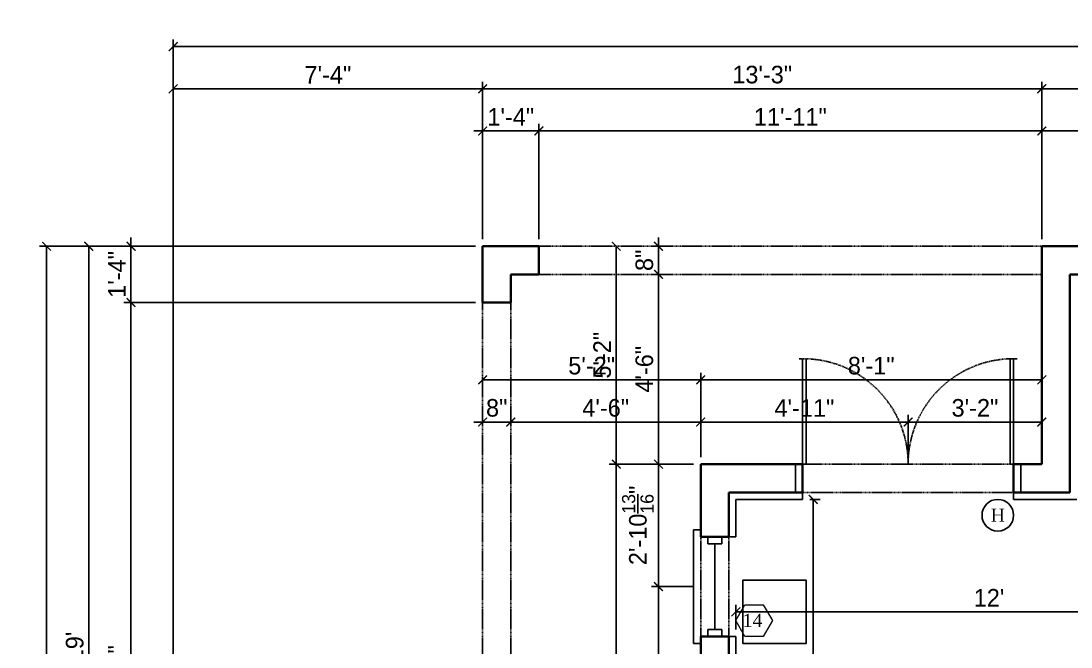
# Model space of a CAD drawing. Header units: inches. Extents: x 0 to 22102, y -19958 to 0.
# Drawn here: x 9681.1 to 9979.7, y -9721.2 to -9543.1 of the extents above; entities that cross this region are included whole.
import ezdxf
from ezdxf.enums import TextEntityAlignment as Align

# ---------------------------------------------------------------- set-up
doc = ezdxf.new("R2010")
doc.units = ezdxf.units.IN
doc.header["$MEASUREMENT"] = 0
doc.linetypes.add('HIDDEN', pattern=[0.375, 0.25, -0.125])
for name, color, linetype in [('DIM-EXT', 5, 'Continuous'), ('DIM-INT', 5, 'Continuous'), ('DOOR', 1, 'Continuous'), ('DOOR-EXT', 2, 'Continuous'), ('FURN', 8, 'Continuous'), ('HEADER-EXT', 5, 'HIDDEN'), ('ROOF', 3, 'Continuous'), ('WINDOW GLASS', 4, 'Continuous'), ('WINDOW JAMB', 2, 'Continuous'), ('WINDOW SILL', 1, 'Continuous')]:
    doc.layers.add(name, color=color, linetype=linetype)
doc.layers.add('WALL-EXT', color=6, linetype='Continuous', lineweight=35)
doc.layers.add('window', color=160, linetype='Continuous', lineweight=5)
doc.styles.add('ARCHITXT', font='BOOKOS.TTF', dxfattribs={"height": 0.078125})
doc.dimstyles.new('Ideal', dxfattribs={"dimscale": 0, "dimtxt": 5, "dimasz": 2.5, "dimexe": 2, "dimexo": 2, "dimgap": 1.5, "dimtad": 1, "dimdec": 4, "dimzin": 0, "dimdsep": 46, "dimlunit": 4, "dimtxsty": 'Standard', "dimblk": 'ARCHTICK', "dimcen": 2, "dimclrt": 1, "dimazin": 0, "dimtfac": 0.75, "dimtdec": 4, "dimtix": 1, "dimtofl": 0, "dimtmove": 2, "dimatfit": 3, "dimldrblk": 'OPEN30', "dimfxl": 1, "dimtolj": 1, "dimtzin": 0, "dimarcsym": 0})

# ---------------------------------------------------------------- blocks, each defined once
blk = doc.blocks.new('B-DD860')
for p, q in [((14, 4), (14, 34.02)), ((15, 4), (15, 34.01)), ((73, 4), (73, 34.01)), ((74, 4), (74, 34.02)), ((14, 4), (15, 4)), ((14, 4), (15, 4)), ((74, 4), (73, 4)), ((74, 4), (73, 4))]:
    blk.add_line(p, q)
for points in [[(14, 4), (14, -4), (12, -4), (12, 4)], [(74, 4), (74, -4), (76, -4), (76, 4)]]:
    blk.add_lwpolyline(points, close=True)
at = {"linetype": 'HIDDEN'}
for centre, start, end in [((14.09, 4.11), 359.7928, 92.0855), ((73.91, 4.11), 87.9145, 180.2072)]:
    blk.add_arc(centre, 29.91, start, end, dxfattribs=at)
blk = doc.blocks.new('_ArchTick')
at = {"color": 0, "linetype": 'ByBlock', "lineweight": 100, "const_width": 0.15}
blk.add_lwpolyline([(-0.5, -0.5), (0.5, 0.5)], dxfattribs=at)
blk = doc.blocks.new('*D161')
at = {"layer": 'Defpoints', "color": 0, "transparency": 16777216}
for p in [(9812.39, -9607.18), (9712.39, -9623.18), (9812.39, -9623.18)]:
    blk.add_point(p, dxfattribs=at)
at = {"layer": 'DIM-EXT', "color": 0, "lineweight": -2, "transparency": 16777216}
for p, q in [((9712.39, -9607.18), (9712.39, -9604.68)), ((9810.39, -9607.18), (9710.39, -9607.18)), ((9712.39, -9607.18), (9712.39, -9623.18)), ((9810.39, -9623.18), (9710.39, -9623.18)), ((9712.39, -9623.18), (9712.39, -9625.68))]:
    blk.add_line(p, q, dxfattribs=at)
at = {"layer": 'DIM-EXT', "color": 0, "lineweight": -2, "transparency": 16777216, "xscale": 2.5, "yscale": 2.5, "zscale": 2.5}
for p, rotation in [((9712.39, -9607.18), 270), ((9712.39, -9623.18), 90)]:
    blk.add_blockref('_ArchTick', p, dxfattribs=dict(at, rotation=rotation))
at = {"layer": 'DIM-EXT', "color": 1, "transparency": 16777216, "insert": (9708.39, -9615.18), "char_height": 5, "attachment_point": 5, "rotation": 90}
blk.add_mtext('\\A1;1\'-4"', dxfattribs=at)
blk = doc.blocks.new('_Open30')
at = {"color": 0, "linetype": 'ByBlock', "lineweight": -2}
for p, q in [((-1, 0.27), (0, 0)), ((0, 0), (-1, -0.27)), ((0, 0), (-1, 0))]:
    blk.add_line(p, q, dxfattribs=at)
blk = doc.blocks.new('*D162')
at = {"layer": 'Defpoints', "color": 0, "transparency": 16777216}
for p in [(9812.39, -9623.18), (9712.39, -9835.18), (9812.39, -9835.18)]:
    blk.add_point(p, dxfattribs=at)
at = {"layer": 'DIM-EXT', "color": 0, "lineweight": -2, "transparency": 16777216}
for p, q in [((9810.39, -9623.18), (9710.39, -9623.18)), ((9712.39, -9623.18), (9712.39, -9835.18)), ((9810.39, -9835.18), (9710.39, -9835.18))]:
    blk.add_line(p, q, dxfattribs=at)
at = {"layer": 'DIM-EXT', "color": 0, "lineweight": -2, "transparency": 16777216, "xscale": 2.5, "yscale": 2.5, "zscale": 2.5}
for p, rotation in [((9712.39, -9623.18), 90), ((9712.39, -9835.18), 270)]:
    blk.add_blockref('_ArchTick', p, dxfattribs=dict(at, rotation=rotation))
at = {"layer": 'DIM-EXT', "color": 1, "transparency": 16777216, "insert": (9708.39, -9729.18), "char_height": 5, "attachment_point": 5, "rotation": 90}
blk.add_mtext('\\A1;17\'-8"', dxfattribs=at)
blk = doc.blocks.new('*D173')
at = {"layer": 'Defpoints', "color": 0, "transparency": 16777216}
for p in [(9812.39, -9607.18), (9700.39, -9835.18), (9812.39, -9835.18)]:
    blk.add_point(p, dxfattribs=at)
at = {"layer": 'DIM-EXT', "color": 0, "lineweight": -2, "transparency": 16777216}
for p, q in [((9810.39, -9607.18), (9698.39, -9607.18)), ((9700.39, -9607.18), (9700.39, -9835.18)), ((9810.39, -9835.18), (9698.39, -9835.18))]:
    blk.add_line(p, q, dxfattribs=at)
at = {"layer": 'DIM-EXT', "color": 0, "lineweight": -2, "transparency": 16777216, "xscale": 2.5, "yscale": 2.5, "zscale": 2.5}
for p, rotation in [((9700.39, -9607.18), 90), ((9700.39, -9835.18), 270)]:
    blk.add_blockref('_ArchTick', p, dxfattribs=dict(at, rotation=rotation))
at = {"layer": 'DIM-EXT', "color": 1, "transparency": 16777216, "insert": (9696.39, -9721.18), "char_height": 5, "attachment_point": 5, "rotation": 90}
blk.add_mtext("\\A1;19'", dxfattribs=at)
blk = doc.blocks.new('*D180')
at = {"layer": 'Defpoints', "color": 0, "transparency": 16777216}
for p in [(9688.39, -9607.18), (9812.39, -9607.18), (9929.14, -10623.18)]:
    blk.add_point(p, dxfattribs=at)
at = {"layer": 'DIM-EXT', "color": 0, "lineweight": -2, "transparency": 16777216}
for p, q in [((9810.39, -9607.18), (9686.39, -9607.18)), ((9688.39, -10623.18), (9688.39, -9607.18)), ((9927.14, -10623.18), (9686.39, -10623.18))]:
    blk.add_line(p, q, dxfattribs=at)
at = {"layer": 'DIM-EXT', "color": 0, "lineweight": -2, "transparency": 16777216, "xscale": 2.5, "yscale": 2.5, "zscale": 2.5}
for p, rotation in [((9688.39, -9607.18), 90), ((9688.39, -10623.18), 270)]:
    blk.add_blockref('_ArchTick', p, dxfattribs=dict(at, rotation=rotation))
at = {"layer": 'DIM-EXT', "color": 1, "transparency": 16777216, "insert": (9684.39, -10115.18), "char_height": 5, "attachment_point": 5, "rotation": 90}
blk.add_mtext('\\A1;84\'-8"', dxfattribs=at)
blk = doc.blocks.new('*D185')
at = {"layer": 'Defpoints', "color": 0, "transparency": 16777216}
for p in [(9862.39, -9607.18), (9862.39, -9615.18), (9862.39, -9615.18)]:
    blk.add_point(p, dxfattribs=at)
at = {"layer": 'DIM-EXT', "color": 0, "lineweight": -2, "transparency": 16777216}
for p, q in [((9862.39, -9607.18), (9862.39, -9604.68)), ((9862.39, -9607.18), (9862.39, -9615.18)), ((9862.39, -9615.18), (9862.39, -9617.68))]:
    blk.add_line(p, q, dxfattribs=at)
at = {"layer": 'DIM-EXT', "color": 0, "lineweight": -2, "transparency": 16777216, "xscale": 2.5, "yscale": 2.5, "zscale": 2.5}
for p, rotation in [((9862.39, -9607.18), 270), ((9862.39, -9615.18), 90)]:
    blk.add_blockref('_ArchTick', p, dxfattribs=dict(at, rotation=rotation))
at = {"layer": 'DIM-EXT', "color": 1, "transparency": 16777216, "insert": (9858.39, -9611.18), "char_height": 5, "attachment_point": 5, "rotation": 90}
blk.add_mtext('\\A1;8"', dxfattribs=at)
blk = doc.blocks.new('*D186')
at = {"layer": 'Defpoints', "color": 0, "transparency": 16777216}
for p in [(9862.39, -9615.18), (9862.39, -9669.18), (9874.39, -9669.18)]:
    blk.add_point(p, dxfattribs=at)
at = {"layer": 'DIM-EXT', "color": 0, "lineweight": -2, "transparency": 16777216}
for p, q in [((9862.39, -9615.18), (9862.39, -9669.18)), ((9872.39, -9669.18), (9860.39, -9669.18))]:
    blk.add_line(p, q, dxfattribs=at)
at = {"layer": 'DIM-EXT', "color": 0, "lineweight": -2, "transparency": 16777216, "xscale": 2.5, "yscale": 2.5, "zscale": 2.5}
for p, rotation in [((9862.39, -9615.18), 90), ((9862.39, -9669.18), 270)]:
    blk.add_blockref('_ArchTick', p, dxfattribs=dict(at, rotation=rotation))
at = {"layer": 'DIM-EXT', "color": 1, "transparency": 16777216, "insert": (9858.39, -9642.18), "char_height": 5, "attachment_point": 5, "rotation": 90}
blk.add_mtext('\\A1;4\'-6"', dxfattribs=at)
blk = doc.blocks.new('*D187')
at = {"layer": 'Defpoints', "color": 0, "transparency": 16777216}
for p in [(9874.39, -9669.18), (9862.39, -9704), (9874.39, -9704)]:
    blk.add_point(p, dxfattribs=at)
at = {"layer": 'DIM-EXT', "color": 0, "lineweight": -2, "transparency": 16777216}
for p, q in [((9872.39, -9669.18), (9860.39, -9669.18)), ((9862.39, -9669.18), (9862.39, -9704)), ((9872.39, -9704), (9860.39, -9704))]:
    blk.add_line(p, q, dxfattribs=at)
at = {"layer": 'DIM-EXT', "color": 0, "lineweight": -2, "transparency": 16777216, "xscale": 2.5, "yscale": 2.5, "zscale": 2.5}
for p, rotation in [((9862.39, -9669.18), 90), ((9862.39, -9704), 270)]:
    blk.add_blockref('_ArchTick', p, dxfattribs=dict(at, rotation=rotation))
at = {"layer": 'DIM-EXT', "color": 1, "transparency": 16777216, "insert": (9856.52, -9686.59), "char_height": 5, "attachment_point": 5, "rotation": 90}
blk.add_mtext('\\A1;2\'-10{\\H0.75x;\\S13/16;}"', dxfattribs=at)
blk = doc.blocks.new('*D188')
at = {"layer": 'Defpoints', "color": 0, "transparency": 16777216}
for p in [(9874.39, -9704), (9862.39, -9816.37), (9874.39, -9816.37)]:
    blk.add_point(p, dxfattribs=at)
at = {"layer": 'DIM-EXT', "color": 0, "lineweight": -2, "transparency": 16777216}
for p, q in [((9872.39, -9704), (9860.39, -9704)), ((9862.39, -9704), (9862.39, -9816.37)), ((9872.39, -9816.37), (9860.39, -9816.37))]:
    blk.add_line(p, q, dxfattribs=at)
at = {"layer": 'DIM-EXT', "color": 0, "lineweight": -2, "transparency": 16777216, "xscale": 2.5, "yscale": 2.5, "zscale": 2.5}
for p, rotation in [((9862.39, -9704), 90), ((9862.39, -9816.37), 270)]:
    blk.add_blockref('_ArchTick', p, dxfattribs=dict(at, rotation=rotation))
at = {"layer": 'DIM-EXT', "color": 1, "transparency": 16777216, "insert": (9856.52, -9760.18), "char_height": 5, "attachment_point": 5, "rotation": 90}
blk.add_mtext('\\A1;9\'-4{\\H0.75x;\\S3/8;}"', dxfattribs=at)
blk = doc.blocks.new('*D190')
at = {"layer": 'Defpoints', "color": 0, "transparency": 16777216}
for p in [(9850.39, -9607.18), (9850.39, -9669.18), (9874.39, -9669.18)]:
    blk.add_point(p, dxfattribs=at)
at = {"layer": 'DIM-EXT', "color": 0, "lineweight": -2, "transparency": 16777216}
for p, q in [((9850.39, -9607.18), (9850.39, -9669.18)), ((9872.39, -9669.18), (9848.39, -9669.18))]:
    blk.add_line(p, q, dxfattribs=at)
at = {"layer": 'DIM-EXT', "color": 0, "lineweight": -2, "transparency": 16777216, "xscale": 2.5, "yscale": 2.5, "zscale": 2.5}
for p, rotation in [((9850.39, -9607.18), 90), ((9850.39, -9669.18), 270)]:
    blk.add_blockref('_ArchTick', p, dxfattribs=dict(at, rotation=rotation))
at = {"layer": 'DIM-EXT', "color": 1, "transparency": 16777216, "insert": (9846.39, -9638.18), "char_height": 5, "attachment_point": 5, "rotation": 90}
blk.add_mtext('\\A1;5\'-2"', dxfattribs=at)
blk = doc.blocks.new('*D191')
at = {"layer": 'Defpoints', "color": 0, "transparency": 16777216}
for p in [(9874.39, -9669.18), (9850.39, -9835.18), (9850.39, -9835.18)]:
    blk.add_point(p, dxfattribs=at)
at = {"layer": 'DIM-EXT', "color": 0, "lineweight": -2, "transparency": 16777216}
for p, q in [((9872.39, -9669.18), (9848.39, -9669.18)), ((9850.39, -9669.18), (9850.39, -9835.18))]:
    blk.add_line(p, q, dxfattribs=at)
at = {"layer": 'DIM-EXT', "color": 0, "lineweight": -2, "transparency": 16777216, "xscale": 2.5, "yscale": 2.5, "zscale": 2.5}
for p, rotation in [((9850.39, -9669.18), 90), ((9850.39, -9835.18), 270)]:
    blk.add_blockref('_ArchTick', p, dxfattribs=dict(at, rotation=rotation))
at = {"layer": 'DIM-EXT', "color": 1, "transparency": 16777216, "insert": (9846.39, -9752.18), "char_height": 5, "attachment_point": 5, "rotation": 90}
blk.add_mtext('\\A1;13\'-10"', dxfattribs=at)
blk = doc.blocks.new('*D209')
at = {"layer": 'Defpoints', "color": 0, "transparency": 16777216}
for p in [(9828.39, -9574.38), (9812.39, -9607.18), (9828.39, -9607.18)]:
    blk.add_point(p, dxfattribs=at)
at = {"layer": 'DIM-EXT', "color": 0, "lineweight": -2, "transparency": 16777216}
for p, q in [((9812.39, -9605.18), (9812.39, -9572.38)), ((9828.39, -9605.18), (9828.39, -9572.38)), ((9812.39, -9574.38), (9809.89, -9574.38)), ((9812.39, -9574.38), (9828.39, -9574.38)), ((9828.39, -9574.38), (9830.89, -9574.38))]:
    blk.add_line(p, q, dxfattribs=at)
at = {"layer": 'DIM-EXT', "color": 0, "lineweight": -2, "transparency": 16777216, "xscale": 2.5, "yscale": 2.5, "zscale": 2.5}
blk.add_blockref('_ArchTick', (9812.39, -9574.38), dxfattribs=at)
at = {"layer": 'DIM-EXT', "color": 0, "lineweight": -2, "transparency": 16777216, "xscale": 2.5, "yscale": 2.5, "zscale": 2.5, "rotation": 180}
blk.add_blockref('_ArchTick', (9828.39, -9574.38), dxfattribs=at)
at = {"layer": 'DIM-EXT', "color": 1, "transparency": 16777216, "insert": (9820.39, -9570.38), "char_height": 5, "attachment_point": 5}
blk.add_mtext('\\A1;1\'-4"', dxfattribs=at)
blk = doc.blocks.new('*D210')
at = {"layer": 'Defpoints', "color": 0, "transparency": 16777216}
for p in [(9971.39, -9574.38), (9828.39, -9607.18), (9971.39, -9607.18)]:
    blk.add_point(p, dxfattribs=at)
at = {"layer": 'DIM-EXT', "color": 0, "lineweight": -2, "transparency": 16777216}
for p, q in [((9828.39, -9605.18), (9828.39, -9572.38)), ((9971.39, -9605.18), (9971.39, -9572.38)), ((9828.39, -9574.38), (9971.39, -9574.38))]:
    blk.add_line(p, q, dxfattribs=at)
at = {"layer": 'DIM-EXT', "color": 0, "lineweight": -2, "transparency": 16777216, "xscale": 2.5, "yscale": 2.5, "zscale": 2.5, "rotation": 180}
blk.add_blockref('_ArchTick', (9828.39, -9574.38), dxfattribs=at)
at = {"layer": 'DIM-EXT', "color": 0, "lineweight": -2, "transparency": 16777216, "xscale": 2.5, "yscale": 2.5, "zscale": 2.5}
blk.add_blockref('_ArchTick', (9971.39, -9574.38), dxfattribs=at)
at = {"layer": 'DIM-EXT', "color": 1, "transparency": 16777216, "insert": (9899.89, -9570.38), "char_height": 5, "attachment_point": 5}
blk.add_mtext('\\A1;11\'-11"', dxfattribs=at)
blk = doc.blocks.new('*D211')
at = {"layer": 'Defpoints', "color": 0, "transparency": 16777216}
for p in [(10045.39, -9574.38), (9971.39, -9607.18), (10045.39, -9607.18)]:
    blk.add_point(p, dxfattribs=at)
at = {"layer": 'DIM-EXT', "color": 0, "lineweight": -2, "transparency": 16777216}
for p, q in [((9971.39, -9605.18), (9971.39, -9572.38)), ((10045.39, -9605.18), (10045.39, -9572.38)), ((9971.39, -9574.38), (10045.39, -9574.38))]:
    blk.add_line(p, q, dxfattribs=at)
at = {"layer": 'DIM-EXT', "color": 0, "lineweight": -2, "transparency": 16777216, "xscale": 2.5, "yscale": 2.5, "zscale": 2.5, "rotation": 180}
blk.add_blockref('_ArchTick', (9971.39, -9574.38), dxfattribs=at)
at = {"layer": 'DIM-EXT', "color": 0, "lineweight": -2, "transparency": 16777216, "xscale": 2.5, "yscale": 2.5, "zscale": 2.5}
blk.add_blockref('_ArchTick', (10045.39, -9574.38), dxfattribs=at)
at = {"layer": 'DIM-EXT', "color": 1, "transparency": 16777216, "insert": (10008.39, -9570.38), "char_height": 5, "attachment_point": 5}
blk.add_mtext('\\A1;6\'-2"', dxfattribs=at)
blk = doc.blocks.new('*D220')
at = {"layer": 'Defpoints', "color": 0, "transparency": 16777216}
for p in [(9971.39, -9562.38), (9812.39, -9607.18), (9971.39, -9607.18)]:
    blk.add_point(p, dxfattribs=at)
at = {"layer": 'DIM-EXT', "color": 0, "lineweight": -2, "transparency": 16777216}
for p, q in [((9812.39, -9605.18), (9812.39, -9560.38)), ((9971.39, -9605.18), (9971.39, -9560.38)), ((9812.39, -9562.38), (9971.39, -9562.38))]:
    blk.add_line(p, q, dxfattribs=at)
at = {"layer": 'DIM-EXT', "color": 0, "lineweight": -2, "transparency": 16777216, "xscale": 2.5, "yscale": 2.5, "zscale": 2.5, "rotation": 180}
blk.add_blockref('_ArchTick', (9812.39, -9562.38), dxfattribs=at)
at = {"layer": 'DIM-EXT', "color": 0, "lineweight": -2, "transparency": 16777216, "xscale": 2.5, "yscale": 2.5, "zscale": 2.5}
blk.add_blockref('_ArchTick', (9971.39, -9562.38), dxfattribs=at)
at = {"layer": 'DIM-EXT', "color": 1, "transparency": 16777216, "insert": (9891.89, -9558.38), "char_height": 5, "attachment_point": 5}
blk.add_mtext('\\A1;13\'-3"', dxfattribs=at)
blk = doc.blocks.new('*D221')
at = {"layer": 'Defpoints', "color": 0, "transparency": 16777216}
for p in [(10604.39, -9562.38), (10604.39, -9562.38), (9971.39, -9607.18)]:
    blk.add_point(p, dxfattribs=at)
at = {"layer": 'DIM-EXT', "color": 0, "lineweight": -2, "transparency": 16777216}
for p, q in [((9971.39, -9605.18), (9971.39, -9560.38)), ((9971.39, -9562.38), (10604.39, -9562.38))]:
    blk.add_line(p, q, dxfattribs=at)
at = {"layer": 'DIM-EXT', "color": 0, "lineweight": -2, "transparency": 16777216, "xscale": 2.5, "yscale": 2.5, "zscale": 2.5, "rotation": 180}
blk.add_blockref('_ArchTick', (9971.39, -9562.38), dxfattribs=at)
at = {"layer": 'DIM-EXT', "color": 0, "lineweight": -2, "transparency": 16777216, "xscale": 2.5, "yscale": 2.5, "zscale": 2.5}
blk.add_blockref('_ArchTick', (10604.39, -9562.38), dxfattribs=at)
at = {"layer": 'DIM-EXT', "color": 1, "transparency": 16777216, "insert": (10287.89, -9558.38), "char_height": 5, "attachment_point": 5}
blk.add_mtext('\\A1;52\'-9"', dxfattribs=at)
blk = doc.blocks.new('*D228')
at = {"layer": 'Defpoints', "color": 0, "transparency": 16777216}
for p in [(9933.39, -9657.18), (9971.39, -9657.18), (9933.39, -9669.18)]:
    blk.add_point(p, dxfattribs=at)
at = {"layer": 'DIM-EXT', "color": 0, "lineweight": -2, "transparency": 16777216}
for p, q in [((9933.39, -9667.18), (9933.39, -9655.18)), ((9971.39, -9657.18), (9933.39, -9657.18))]:
    blk.add_line(p, q, dxfattribs=at)
at = {"layer": 'DIM-EXT', "color": 0, "lineweight": -2, "transparency": 16777216, "xscale": 2.5, "yscale": 2.5, "zscale": 2.5, "rotation": 180}
blk.add_blockref('_ArchTick', (9933.39, -9657.18), dxfattribs=at)
at = {"layer": 'DIM-EXT', "color": 0, "lineweight": -2, "transparency": 16777216, "xscale": 2.5, "yscale": 2.5, "zscale": 2.5}
blk.add_blockref('_ArchTick', (9971.39, -9657.18), dxfattribs=at)
at = {"layer": 'DIM-EXT', "color": 1, "transparency": 16777216, "insert": (9952.39, -9653.18), "char_height": 5, "attachment_point": 5}
blk.add_mtext('\\A1;3\'-2"', dxfattribs=at)
blk = doc.blocks.new('*D229')
at = {"layer": 'Defpoints', "color": 0, "transparency": 16777216}
for p in [(9874.39, -9657.18), (9874.39, -9669.18), (9933.39, -9669.18)]:
    blk.add_point(p, dxfattribs=at)
at = {"layer": 'DIM-EXT', "color": 0, "lineweight": -2, "transparency": 16777216}
for p, q in [((9874.39, -9667.18), (9874.39, -9655.18)), ((9933.39, -9667.18), (9933.39, -9655.18)), ((9933.39, -9657.18), (9874.39, -9657.18))]:
    blk.add_line(p, q, dxfattribs=at)
at = {"layer": 'DIM-EXT', "color": 0, "lineweight": -2, "transparency": 16777216, "xscale": 2.5, "yscale": 2.5, "zscale": 2.5, "rotation": 180}
blk.add_blockref('_ArchTick', (9874.39, -9657.18), dxfattribs=at)
at = {"layer": 'DIM-EXT', "color": 0, "lineweight": -2, "transparency": 16777216, "xscale": 2.5, "yscale": 2.5, "zscale": 2.5}
blk.add_blockref('_ArchTick', (9933.39, -9657.18), dxfattribs=at)
at = {"layer": 'DIM-EXT', "color": 1, "transparency": 16777216, "insert": (9903.89, -9653.18), "char_height": 5, "attachment_point": 5}
blk.add_mtext('\\A1;4\'-11"', dxfattribs=at)
blk = doc.blocks.new('*D230')
at = {"layer": 'Defpoints', "color": 0, "transparency": 16777216}
for p in [(9820.39, -9657.18), (9820.39, -9657.18), (9874.39, -9669.18)]:
    blk.add_point(p, dxfattribs=at)
at = {"layer": 'DIM-EXT', "color": 0, "lineweight": -2, "transparency": 16777216}
for p, q in [((9874.39, -9667.18), (9874.39, -9655.18)), ((9874.39, -9657.18), (9820.39, -9657.18))]:
    blk.add_line(p, q, dxfattribs=at)
at = {"layer": 'DIM-EXT', "color": 0, "lineweight": -2, "transparency": 16777216, "xscale": 2.5, "yscale": 2.5, "zscale": 2.5, "rotation": 180}
blk.add_blockref('_ArchTick', (9820.39, -9657.18), dxfattribs=at)
at = {"layer": 'DIM-EXT', "color": 0, "lineweight": -2, "transparency": 16777216, "xscale": 2.5, "yscale": 2.5, "zscale": 2.5}
blk.add_blockref('_ArchTick', (9874.39, -9657.18), dxfattribs=at)
at = {"layer": 'DIM-EXT', "color": 1, "transparency": 16777216, "insert": (9847.39, -9653.18), "char_height": 5, "attachment_point": 5}
blk.add_mtext('\\A1;4\'-6"', dxfattribs=at)
blk = doc.blocks.new('*D231')
at = {"layer": 'Defpoints', "color": 0, "transparency": 16777216}
for p in [(9812.39, -9657.18), (9812.39, -9657.18), (9820.39, -9657.18)]:
    blk.add_point(p, dxfattribs=at)
at = {"layer": 'DIM-EXT', "color": 0, "lineweight": -2, "transparency": 16777216}
for p, q in [((9812.39, -9657.18), (9809.89, -9657.18)), ((9820.39, -9657.18), (9812.39, -9657.18)), ((9820.39, -9657.18), (9822.89, -9657.18))]:
    blk.add_line(p, q, dxfattribs=at)
at = {"layer": 'DIM-EXT', "color": 0, "lineweight": -2, "transparency": 16777216, "xscale": 2.5, "yscale": 2.5, "zscale": 2.5}
blk.add_blockref('_ArchTick', (9812.39, -9657.18), dxfattribs=at)
at = {"layer": 'DIM-EXT', "color": 0, "lineweight": -2, "transparency": 16777216, "xscale": 2.5, "yscale": 2.5, "zscale": 2.5, "rotation": 180}
blk.add_blockref('_ArchTick', (9820.39, -9657.18), dxfattribs=at)
at = {"layer": 'DIM-EXT', "color": 1, "transparency": 16777216, "insert": (9816.39, -9653.18), "char_height": 5, "attachment_point": 5}
blk.add_mtext('\\A1;8"', dxfattribs=at)
blk = doc.blocks.new('*D232')
at = {"layer": 'Defpoints', "color": 0, "transparency": 16777216}
for p in [(9812.39, -9645.18), (9874.39, -9645.18), (9874.39, -9669.18)]:
    blk.add_point(p, dxfattribs=at)
at = {"layer": 'DIM-EXT', "color": 0, "lineweight": -2, "transparency": 16777216}
for p, q in [((9874.39, -9667.18), (9874.39, -9643.18)), ((9812.39, -9645.18), (9874.39, -9645.18))]:
    blk.add_line(p, q, dxfattribs=at)
at = {"layer": 'DIM-EXT', "color": 0, "lineweight": -2, "transparency": 16777216, "xscale": 2.5, "yscale": 2.5, "zscale": 2.5, "rotation": 180}
blk.add_blockref('_ArchTick', (9812.39, -9645.18), dxfattribs=at)
at = {"layer": 'DIM-EXT', "color": 0, "lineweight": -2, "transparency": 16777216, "xscale": 2.5, "yscale": 2.5, "zscale": 2.5}
blk.add_blockref('_ArchTick', (9874.39, -9645.18), dxfattribs=at)
at = {"layer": 'DIM-EXT', "color": 1, "transparency": 16777216, "insert": (9843.39, -9641.18), "char_height": 5, "attachment_point": 5}
blk.add_mtext('\\A1;5\'-2"', dxfattribs=at)
blk = doc.blocks.new('*D233')
at = {"layer": 'Defpoints', "color": 0, "transparency": 16777216}
for p in [(9971.39, -9645.18), (9971.39, -9645.18), (9874.39, -9669.18)]:
    blk.add_point(p, dxfattribs=at)
at = {"layer": 'DIM-EXT', "color": 0, "lineweight": -2, "transparency": 16777216}
for p, q in [((9874.39, -9667.18), (9874.39, -9643.18)), ((9874.39, -9645.18), (9971.39, -9645.18))]:
    blk.add_line(p, q, dxfattribs=at)
at = {"layer": 'DIM-EXT', "color": 0, "lineweight": -2, "transparency": 16777216, "xscale": 2.5, "yscale": 2.5, "zscale": 2.5, "rotation": 180}
blk.add_blockref('_ArchTick', (9874.39, -9645.18), dxfattribs=at)
at = {"layer": 'DIM-EXT', "color": 0, "lineweight": -2, "transparency": 16777216, "xscale": 2.5, "yscale": 2.5, "zscale": 2.5}
blk.add_blockref('_ArchTick', (9971.39, -9645.18), dxfattribs=at)
at = {"layer": 'DIM-EXT', "color": 1, "transparency": 16777216, "insert": (9922.89, -9641.18), "char_height": 5, "attachment_point": 5}
blk.add_mtext('\\A1;8\'-1"', dxfattribs=at)
blk = doc.blocks.new('*D234')
at = {"layer": 'Defpoints', "color": 0, "transparency": 16777216}
for p in [(9724.39, -9562.38), (9812.39, -9607.18), (9724.39, -9887.18)]:
    blk.add_point(p, dxfattribs=at)
at = {"layer": 'DIM-EXT', "color": 0, "lineweight": -2, "transparency": 16777216}
for p, q in [((9724.39, -9885.18), (9724.39, -9560.38)), ((9812.39, -9605.18), (9812.39, -9560.38)), ((9812.39, -9562.38), (9724.39, -9562.38))]:
    blk.add_line(p, q, dxfattribs=at)
at = {"layer": 'DIM-EXT', "color": 0, "lineweight": -2, "transparency": 16777216, "xscale": 2.5, "yscale": 2.5, "zscale": 2.5, "rotation": 180}
blk.add_blockref('_ArchTick', (9724.39, -9562.38), dxfattribs=at)
at = {"layer": 'DIM-EXT', "color": 0, "lineweight": -2, "transparency": 16777216, "xscale": 2.5, "yscale": 2.5, "zscale": 2.5}
blk.add_blockref('_ArchTick', (9812.39, -9562.38), dxfattribs=at)
at = {"layer": 'DIM-EXT', "color": 1, "transparency": 16777216, "insert": (9768.39, -9558.38), "char_height": 5, "attachment_point": 5}
blk.add_mtext('\\A1;7\'-4"', dxfattribs=at)
blk = doc.blocks.new('*D235')
at = {"layer": 'Defpoints', "color": 0, "transparency": 16777216}
for p in [(10604.39, -9550.38), (10604.39, -9550.38), (9724.39, -9887.18)]:
    blk.add_point(p, dxfattribs=at)
at = {"layer": 'DIM-EXT', "color": 0, "lineweight": -2, "transparency": 16777216}
for p, q in [((9724.39, -9885.18), (9724.39, -9548.38)), ((9724.39, -9550.38), (10604.39, -9550.38))]:
    blk.add_line(p, q, dxfattribs=at)
at = {"layer": 'DIM-EXT', "color": 0, "lineweight": -2, "transparency": 16777216, "xscale": 2.5, "yscale": 2.5, "zscale": 2.5, "rotation": 180}
blk.add_blockref('_ArchTick', (9724.39, -9550.38), dxfattribs=at)
at = {"layer": 'DIM-EXT', "color": 0, "lineweight": -2, "transparency": 16777216, "xscale": 2.5, "yscale": 2.5, "zscale": 2.5}
blk.add_blockref('_ArchTick', (10604.39, -9550.38), dxfattribs=at)
at = {"layer": 'DIM-EXT', "color": 1, "transparency": 16777216, "insert": (10164.39, -9546.38), "char_height": 5, "attachment_point": 5}
blk.add_mtext('\\A1;73\'-4"', dxfattribs=at)
blk = doc.blocks.new('*D413')
at = {"layer": 'Defpoints', "color": 0, "transparency": 16777216}
for p in [(9884.39, -9711.18), (10028.39, -9711.18), (9884.39, -9718.18)]:
    blk.add_point(p, dxfattribs=at)
at = {"layer": 'DIM-INT', "color": 0, "lineweight": -2, "transparency": 16777216}
for p, q in [((9884.39, -9716.18), (9884.39, -9709.18)), ((10028.39, -9711.18), (9884.39, -9711.18))]:
    blk.add_line(p, q, dxfattribs=at)
at = {"layer": 'DIM-INT', "color": 0, "lineweight": -2, "transparency": 16777216, "xscale": 2.5, "yscale": 2.5, "zscale": 2.5, "rotation": 180}
blk.add_blockref('_ArchTick', (9884.39, -9711.18), dxfattribs=at)
at = {"layer": 'DIM-INT', "color": 0, "lineweight": -2, "transparency": 16777216, "xscale": 2.5, "yscale": 2.5, "zscale": 2.5}
blk.add_blockref('_ArchTick', (10028.39, -9711.18), dxfattribs=at)
at = {"layer": 'DIM-INT', "color": 1, "transparency": 16777216, "insert": (9956.39, -9707.18), "char_height": 5, "attachment_point": 5}
blk.add_mtext("\\A1;12'", dxfattribs=at)
blk = doc.blocks.new('*D621')
at = {"layer": 'Defpoints', "color": 0, "transparency": 16777216}
for p in [(9903.39, -9679.18), (9906.39, -9679.18), (9906.39, -9841.18)]:
    blk.add_point(p, dxfattribs=at)
at = {"layer": 'DIM-INT', "color": 0, "lineweight": -2, "transparency": 16777216}
for p, q in [((9905.39, -9679.18), (9908.39, -9679.18)), ((9906.39, -9841.18), (9906.39, -9679.18))]:
    blk.add_line(p, q, dxfattribs=at)
at = {"layer": 'DIM-INT', "color": 0, "lineweight": -2, "transparency": 16777216, "xscale": 2.5, "yscale": 2.5, "zscale": 2.5}
for p, rotation in [((9906.39, -9679.18), 90), ((9906.39, -9841.18), 270)]:
    blk.add_blockref('_ArchTick', p, dxfattribs=dict(at, rotation=rotation))
at = {"layer": 'DIM-INT', "color": 1, "transparency": 16777216, "insert": (9902.39, -9760.18), "char_height": 5, "attachment_point": 5, "rotation": 90}
blk.add_mtext('\\A1;13\'-6"', dxfattribs=at)
blk = doc.blocks.new('Sm-wndw')
at = {"color": 125}
blk.add_lwpolyline([(-0.0541, 0.0938), (-0.1083, 0), (-0.0541, -0.0938), (0.0541, -0.0938), (0.1083, 0), (0.0541, 0.0938)], close=True, dxfattribs=at)
at = {"style": 'ARCHITXT'}
blk.add_attdef('OO', text='', height=0.0781, dxfattribs=at).set_placement((0, 0), align=Align.MIDDLE_CENTER)
blk = doc.blocks.new('DOORSIGN')
at = {"color": 125}
blk.add_circle((0, 0), 4.5, dxfattribs=at)
at = {"style": 'ARCHITXT'}
blk.add_attdef('OO', text='', height=3.75, dxfattribs=at).set_placement((0, 0), align=Align.MIDDLE_CENTER)

msp = doc.modelspace()

# ---------------------------------------------------------------- linework, layer by layer
at = {"layer": 'FURN'}
msp.add_lwpolyline([(9886.39078, -9720.18476), (9904.39078, -9720.18476), (9904.39078, -9702.18476), (9886.39078, -9702.18476)], close=True, dxfattribs=at)
at = {"layer": 'HEADER-EXT'}
for p, q in [((9828.39078, -9607.18476), (9971.39078, -9607.18476)), ((9828.39078, -9615.18476), (9971.39078, -9615.18476)), ((9812.39078, -9623.18476), (9812.39078, -9835.18476)), ((9820.39078, -9623.18476), (9820.39078, -9835.18476)), ((9903.39078, -9669.18476), (9963.39078, -9669.18476)), ((9963.39078, -9677.18476), (9903.39078, -9677.18476)), ((9874.39078, -9689.80976), (9874.39078, -9718.18476)), ((9882.39078, -9718.18476), (9882.39078, -9689.80976))]:
    msp.add_line(p, q, dxfattribs=at)
at = {"layer": 'ROOF'}
for p, q in [((9903.39078, -9677.18476), (9903.39078, -9679.18476)), ((9963.39078, -9677.18476), (9963.39078, -9679.18476)), ((9884.39078, -9679.18476), (9884.39078, -9689.80976)), ((9903.39078, -9679.18476), (9884.39078, -9679.18476)), ((9981.39078, -9679.18476), (9963.39078, -9679.18476)), ((9882.39078, -9689.80976), (9884.39078, -9689.80976)), ((9882.39078, -9718.18476), (9884.39078, -9718.18476)), ((9884.39078, -9718.18476), (9884.39078, -9802.18476))]:
    msp.add_line(p, q, dxfattribs=at)
at = {"layer": 'WALL-EXT'}
for p, q in [((9812.39078, -9623.18476), (9812.39078, -9607.18476)), ((9812.39078, -9607.18476), (9828.39078, -9607.18476)), ((9828.39078, -9607.18476), (9828.39078, -9615.18476)), ((10027.39078, -9607.18476), (9971.39078, -9607.18476)), ((9971.39078, -9607.18476), (9971.39078, -9669.18476)), ((9828.39078, -9615.18476), (9820.39078, -9615.18476)), ((9820.39078, -9615.18476), (9820.39078, -9623.18476)), ((10027.39078, -9615.18476), (9979.39078, -9615.18476)), ((9979.39078, -9615.18476), (9979.39078, -9677.18476)), ((9820.39078, -9623.18476), (9812.39078, -9623.18476)), ((9874.39078, -9669.18476), (9874.39078, -9689.80976)), ((9903.39078, -9669.18476), (9874.39078, -9669.18476)), ((9903.39078, -9677.18476), (9903.39078, -9669.18476)), ((9971.39078, -9669.18476), (9963.39078, -9669.18476)), ((9963.39078, -9677.18476), (9963.39078, -9669.18476)), ((9882.39078, -9677.18476), (9882.39078, -9689.80976)), ((9903.39078, -9677.18476), (9882.39078, -9677.18476)), ((9979.39078, -9677.18476), (9963.39078, -9677.18476)), ((9882.39078, -9689.80976), (9874.39078, -9689.80976)), ((9874.39078, -9718.18476), (9874.39078, -9802.18476)), ((9882.39078, -9718.18476), (9874.39078, -9718.18476)), ((9882.39078, -9718.18476), (9882.39078, -9802.18476))]:
    msp.add_line(p, q, dxfattribs=at)
at = {"layer": 'WINDOW GLASS'}
msp.add_line((9878.39078, -9716.18476), (9878.39078, -9691.80976), dxfattribs=at)
at = {"layer": 'WINDOW JAMB'}
for p, q in [((9876.39078, -9691.80976), (9876.39078, -9689.80976)), ((9876.39078, -9689.80976), (9880.39078, -9689.80976)), ((9876.39078, -9691.80976), (9880.39078, -9691.80976)), ((9880.39078, -9691.80976), (9880.39078, -9689.80976)), ((9876.39078, -9716.18476), (9880.39078, -9716.18476)), ((9876.39078, -9716.18476), (9876.39078, -9718.18476)), ((9876.39078, -9718.18476), (9880.39078, -9718.18476)), ((9880.39078, -9716.18476), (9880.39078, -9718.18476))]:
    msp.add_line(p, q, dxfattribs=at)
at = {"layer": 'WINDOW SILL'}
for p, q in [((9872.39078, -9687.80976), (9872.39078, -9720.18476)), ((9872.39078, -9687.80976), (9874.39078, -9687.80976)), ((9872.39078, -9720.18476), (9874.39078, -9720.18476))]:
    msp.add_line(p, q, dxfattribs=at)

# ---------------------------------------------------------------- block references
at = {"layer": 'DOOR'}
ref = msp.add_blockref('DOORSIGN', (9958.89078, -9683.68476), dxfattribs=dict(at, xscale=-1))
ref.add_attrib('OO', 'H', dxfattribs={"layer": '0', "height": 3.75, "style": 'ARCHITXT'}).set_placement((9958.89078, -9683.68476), align=Align.MIDDLE_CENTER)
at = {"layer": 'DOOR-EXT', "xscale": -1}
msp.add_blockref('B-DD860', (9977.39078, -9673.18476), dxfattribs=at)
at = {"layer": 'window'}
ref = msp.add_blockref('Sm-wndw', (9889.58693, -9713.68476), dxfattribs=dict(at, xscale=-48, yscale=48, zscale=48, rotation=180))
ref.add_attrib('OO', '14', dxfattribs={"layer": '0', "color": 0, "height": 3.75, "style": 'ARCHITXT'}).set_placement((9889.12726, -9713.61756), align=Align.MIDDLE_CENTER)

# ---------------------------------------------------------------- dimensions: what is measured, and where the dimension line sits
at = {"layer": 'DIM-EXT'}
for base, p1, p2, angle, picture, middle in [((10604.39078, -9550.37744), (9724.39078, -9887.18476), (10604.39078, -9550.37744), 180, '*D235', (10164.39078, -9546.37744)), ((9724.39078, -9562.37744), (9812.39078, -9607.18476), (9724.39078, -9887.18476), 180, '*D234', (9768.39078, -9558.37744)), ((9971.39078, -9562.37744), (9812.39078, -9607.18476), (9971.39078, -9607.18476), 180, '*D220', (9891.89078, -9558.37744)), ((10604.39078, -9562.37744), (9971.39078, -9607.18476), (10604.39078, -9562.37744), 180, '*D221', (10287.89078, -9558.37744)), ((9828.39078, -9574.37744), (9812.39078, -9607.18476), (9828.39078, -9607.18476), 180, '*D209', (9820.39078, -9570.37744)), ((9971.39078, -9574.37744), (9828.39078, -9607.18476), (9971.39078, -9607.18476), 180, '*D210', (9899.89078, -9570.37744)), ((10045.39078, -9574.37744), (9971.39078, -9607.18476), (10045.39078, -9607.18476), 180, '*D211', (10008.39078, -9570.37744)), ((9712.39078, -9623.18476), (9812.39078, -9607.18476), (9812.39078, -9623.18476), 90, '*D161', (9708.39078, -9615.18476)), ((9862.39078, -9615.18476), (9862.39078, -9607.18476), (9862.39078, -9615.18476), 90, '*D185', (9858.39078, -9611.18476)), ((9688.39078, -9607.18476), (9929.14078, -10623.18476), (9812.39078, -9607.18476), 90, '*D180', (9684.39078, -10115.18476)), ((9700.39078, -9835.18476), (9812.39078, -9607.18476), (9812.39078, -9835.18476), 90, '*D173', (9696.39078, -9721.18476)), ((9850.39078, -9669.18476), (9850.39078, -9607.18476), (9874.39078, -9669.18476), 90, '*D190', (9846.39078, -9638.18476)), ((9862.39078, -9669.18476), (9862.39078, -9615.18476), (9874.39078, -9669.18476), 90, '*D186', (9858.39078, -9642.18476)), ((9712.39078, -9835.18476), (9812.39078, -9623.18476), (9812.39078, -9835.18476), 90, '*D162', (9708.39078, -9729.18476)), ((9874.39078, -9645.18476), (9812.39078, -9645.18476), (9874.39078, -9669.18476), 180, '*D232', (9843.39078, -9641.18476)), ((9971.39078, -9645.18476), (9874.39078, -9669.18476), (9971.39078, -9645.18476), 180, '*D233', (9922.89078, -9641.18476)), ((9812.39078, -9657.18476), (9820.39078, -9657.18476), (9812.39078, -9657.18476), 180, '*D231', (9816.39078, -9653.18476)), ((9820.39078, -9657.18476), (9874.39078, -9669.18476), (9820.39078, -9657.18476), 180, '*D230', (9847.39078, -9653.18476)), ((9874.39078, -9657.18476), (9933.39078, -9669.18476), (9874.39078, -9669.18476), 180, '*D229', (9903.89078, -9653.18476)), ((9933.39078, -9657.18476), (9971.39078, -9657.18476), (9933.39078, -9669.18476), 180, '*D228', (9952.39078, -9653.18476)), ((9850.39078, -9835.18476), (9874.39078, -9669.18476), (9850.39078, -9835.18476), 90, '*D191', (9846.39078, -9752.18476)), ((9862.39078, -9703.99726), (9874.39078, -9669.18476), (9874.39078, -9703.99726), 90, '*D187', (9856.51578, -9686.59101)), ((9862.39078, -9816.37226), (9874.39078, -9703.99726), (9874.39078, -9816.37226), 90, '*D188', (9856.51578, -9760.18476))]:
    dim = msp.add_linear_dim(base=base, p1=p1, p2=p2, angle=angle, dimstyle='Ideal', override={"dimscale": 1, "dimtofl": 1, "dimfxl": 0.125}, dxfattribs=at)
    dim.commit()
    dim.dimension.update_dxf_attribs({"geometry": picture, "text_midpoint": middle})
at = {"layer": 'DIM-INT'}
for base, p1, p2, angle, picture, middle in [((9906.39078, -9679.18476), (9906.39078, -9841.18476), (9903.39078, -9679.18476), 90, '*D621', (9902.39078, -9760.18476)), ((9884.39078, -9711.18476), (10028.39078, -9711.18476), (9884.39078, -9718.18476), 180, '*D413', (9956.39078, -9707.18476))]:
    dim = msp.add_linear_dim(base=base, p1=p1, p2=p2, angle=angle, dimstyle='Ideal', override={"dimscale": 1, "dimtad": 3, "dimtofl": 1, "dimfxl": 0.125}, dxfattribs=at)
    dim.commit()
    dim.dimension.update_dxf_attribs({"geometry": picture, "text_midpoint": middle})

doc.saveas('drawing.dxf')
